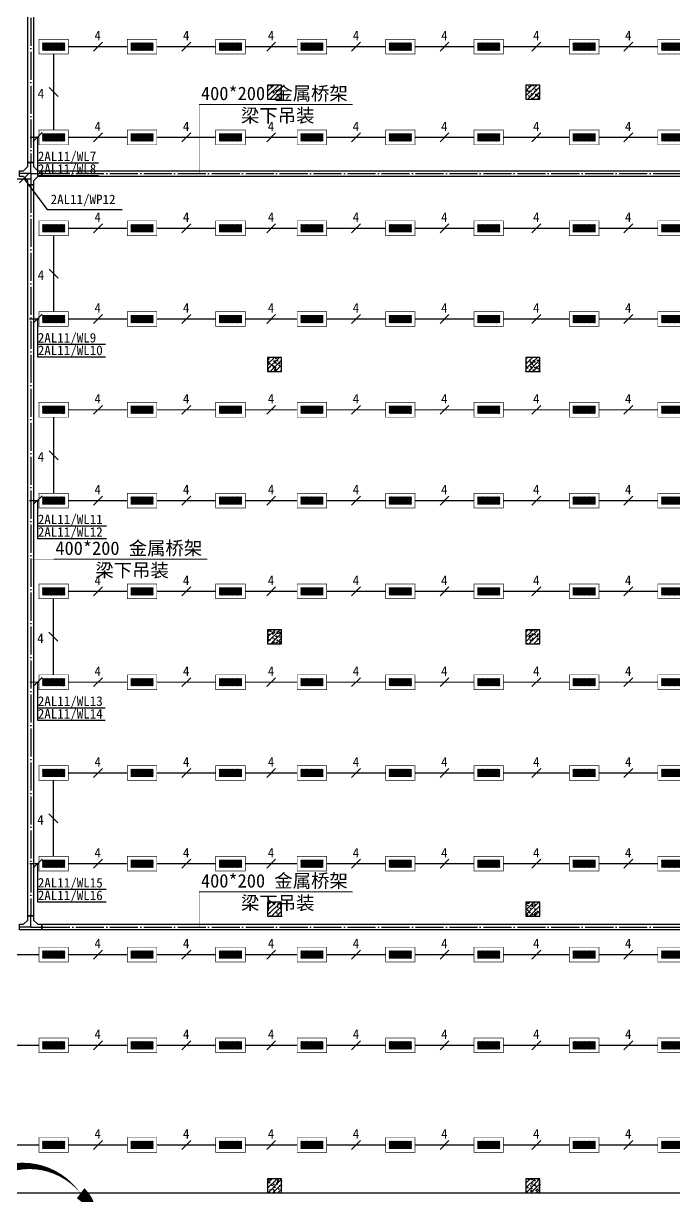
# Model space of a CAD drawing. Header units: millimetres. Extents: x -633009578 to 5705885, y -633235091 to 2571734.
# Drawn here: x 2806670 to 2829833, y 1923800 to 1965543 of the extents above; entities that cross this region are included whole.
import ezdxf

# ---------------------------------------------------------------- set-up
doc = ezdxf.new("R2010")
doc.units = ezdxf.units.MM
doc.header["$LTSCALE"] = 1000
doc.header["$MEASUREMENT"] = 0
doc.linetypes.add('DOTE', pattern=[2.4200000000000004, 2, -0.2, 0.02, -0.2])
doc.layers.get('0').update_dxf_attribs({"color": 9})
for name, color, linetype in [('3T_WOOD', 21, 'Continuous'), ('A-COLUM(柱)', 255, 'Continuous'), ('A-FLOR(看线)', 8, 'Continuous'), ('DIM_MODI', 6, 'Continuous'), ('电-强电平面-标注', 3, 'Continuous'), ('电-强电平面-线缆', 3, 'Continuous'), ('电-桥架', 4, 'Continuous'), ('设备-照明', 3, 'Continuous'), ('设备-箱柜', 3, 'Continuous')]:
    doc.layers.add(name, color=color, linetype=linetype)
doc.styles.add('ELEC-DIM', font='simhei.ttf')
doc.styles.add('IDQSTYLE', font='simhei.ttf', dxfattribs={"width": 0.707, "bigfont": 'hztxt.shx'})

# ---------------------------------------------------------------- blocks, each defined once
blk = doc.blocks.new('_FZH')
h = blk.add_hatch()
h.set_pattern_fill('钢筋混凝土', color=256, scale=0.1, style=0)
h.set_pattern_definition([(45, (0, 0), (-0.1767766952966369, 0.1767766952966369), []), (50, (0, 0), (0.7172601826007535, -0.06275213498259512), [0.07500000000000001, -0.8250000000000001]), (355, (0, 0), (-0.138751333613, 0.7521921337000119), [0.06, -0.66]), (100.4514, (0.05977168000000001, -0.00522934), (0.5785093817140216, 0.6894395420609536), [0.06374019, -0.701142112]), (46.1842, (0, 0.2), (1.067241048625645, -0.1655190143290181), [0.1125, -1.2375]), (96.6356, (0.088936745, 0.186206693), (0.9346627055487033, 0.9741178709004418), [0.095610288, -1.051713]), (351.1842, (0, 0.2), (0.9346619451336272, 0.9741186009253247), [0.09000000000000001, -0.9900000000000001]), (21, (0.1, 0.15), (0.5969070521184617, -0.4026188906653388), [0.07500000000000001, -0.8250000000000001]), (326, (0.1, 0.15), (0.2433153319215824, 0.7251500450468529), [0.06, -0.66]), (71.4514, (0.149742233, 0.116448394), (0.84022262858149, 0.3225304967099524), [0.06374019, -0.701142112]), (37.50000000000001, (0, 0), (0.01215985531729062, 0.3328938538313115), [0, -0.652, 0, -0.67, 0, -0.6625000000000001]), (7.499999999999999, (0, 0), (0.2630695374421486, 0.3944117118823603), [0, -0.382, 0, -0.637, 0, -0.2525]), (-32.5, (-0.223, 0), (0.533822436172409, -0.02255487173437976), [0, -0.25, 0, -0.78, 0, -1.035]), (-42.5, (-0.323, 0), (0.5831861693423862, 0.1001049823323177), [0, -0.325, 0, -0.518, 0, -0.735])])
h.paths.add_polyline_path([(-0.5, -0.5), (0.5, -0.5), (0.5, 0.5), (-0.5, 0.5)])
blk.add_lwpolyline([(-0.5, -0.5), (0.5, -0.5), (0.5, 0.5), (-0.5, 0.5)], close=True)
blk = doc.blocks.new('9-3-1')
at = {"layer": 'A-FLOR(看线)'}
blk.add_lwpolyline([(1122440.598288325, 1245922.080887664), (1188740.598288325, 1245922.080887664)], dxfattribs=at)
at = {"layer": 'DIM_MODI', "color": 8}
blk.add_lwpolyline([(1152824.127306806, 1244191.103132453, 0, 450, 0.5), (1152824.127306806, 1245902.492323054, 0, 450, 0.5), (1148929.296649851, 1245902.492323054, 0, 450, 0.5), (1148929.296649851, 1243652.492323054, 0, 450, 0.5)], format="xyseb", dxfattribs=at)
at = {"layer": 'A-COLUM(柱)', "xscale": 500, "yscale": 500, "zscale": 500}
for p in [(1159740.598288325, 1285122.080887664), (1168940.598288325, 1285122.080887664), (1159740.598288325, 1275422.080887664), (1168940.598288325, 1275422.080887664), (1159740.598288325, 1265722.080887664), (1168940.598288325, 1265722.080887664), (1159740.598288325, 1256022.080887664), (1168940.598288325, 1256022.080887664), (1159740.598288325, 1246172.080887664), (1168940.598288325, 1246172.080887664)]:
    blk.add_blockref('_FZH', p, dxfattribs=at)
blk = doc.blocks.new('*X353')
at = {"color": 0, "linetype": 'Continuous'}
for p, q in [((277.1059544658493, 221.9516255332986), (279.536990929048, 224.3826619964973)), ((277.1059544658493, 222.2344682457732), (279.2541482165735, 224.3826619964973)), ((277.1059544658493, 222.5173109582479), (278.9713055040988, 224.3826619964973)), ((277.1059544658493, 222.8001536707225), (278.6884627916242, 224.3826619964973)), ((277.1059544658493, 223.0829963831971), (278.4056200791496, 224.3826619964973)), ((277.1059544658493, 223.3658390956717), (278.122777366675, 224.3826619964973)), ((277.1059544658493, 223.6486818081463), (277.8399346542004, 224.3826619964973)), ((277.1059544658493, 223.9315245206209), (277.5570919417257, 224.3826619964973)), ((277.1059544658493, 224.2143672330955), (277.2742492292511, 224.3826619964973)), ((277.3198336415227, 221.8826619964973), (279.8198336415227, 224.3826619964973)), ((277.6026763539973, 221.8826619964973), (280.1026763539973, 224.3826619964973)), ((277.8855190664719, 221.8826619964973), (280.3855190664719, 224.3826619964973)), ((278.1683617789465, 221.8826619964973), (280.6683617789466, 224.3826619964973)), ((278.4512044914212, 221.8826619964973), (280.9512044914212, 224.3826619964973)), ((278.7340472038958, 221.8826619964973), (281.2340472038958, 224.3826619964973)), ((279.0168899163704, 221.8826619964973), (281.5168899163704, 224.3826619964973)), ((279.299732628845, 221.8826619964973), (281.799732628845, 224.3826619964973)), ((279.5825753413196, 221.8826619964973), (282.0825753413196, 224.3826619964973)), ((279.8654180537943, 221.8826619964973), (282.3654180537943, 224.3826619964973)), ((280.1482607662689, 221.8826619964973), (282.6482607662689, 224.3826619964973)), ((280.4311034787435, 221.8826619964973), (282.9311034787435, 224.3826619964973)), ((280.7139461912181, 221.8826619964973), (283.2139461912181, 224.3826619964973)), ((280.9967889036927, 221.8826619964973), (283.4967889036927, 224.3826619964973)), ((281.2796316161674, 221.8826619964973), (283.7796316161674, 224.3826619964973)), ((281.5624743286419, 221.8826619964973), (284.062474328642, 224.3826619964973)), ((281.8453170411166, 221.8826619964973), (284.3453170411166, 224.3826619964973)), ((282.1281597535912, 221.8826619964973), (284.6059544658494, 224.3604567087555)), ((282.4110024660658, 221.8826619964973), (284.6059544658494, 224.0776139962809)), ((282.6938451785405, 221.8826619964973), (284.6059544658494, 223.7947712838063)), ((282.976687891015, 221.8826619964973), (284.6059544658494, 223.5119285713317)), ((283.2595306034897, 221.8826619964973), (284.6059544658494, 223.229085858857)), ((283.5423733159643, 221.8826619964973), (284.6059544658494, 222.9462431463824)), ((283.8252160284389, 221.8826619964973), (284.6059544658494, 222.6634004339078)), ((284.1080587409135, 221.8826619964973), (284.6059544658494, 222.3805577214332)), ((284.3909014533882, 221.8826619964973), (284.6059544658494, 222.0977150089586))]:
    blk.add_line(p, q, dxfattribs=at)
blk = doc.blocks.new('HC000062')
at = {"color": 0, "linetype": 'Continuous', "const_width": 0.2}
for points in [[(-4.97662087547036, 2.499999999999943), (5.023379124529697, 2.499999999999943), (5.023379124529697, -2.500000000000057), (-4.97662087547036, -2.500000000000057), (-4.97662087547036, 2.499999999999943)], [(-3.72662087547036, 1.25), (-3.72662087547036, -1.250000000000057), (3.773379124529697, -1.250000000000057), (3.773379124529697, 1.25), (-3.72662087547036, 1.25)]]:
    blk.add_lwpolyline(points, dxfattribs=at)
at = {"color": 0, "linetype": 'Continuous'}
blk.add_blockref('*X353', (-280.8325753413197, -223.1326619964974), dxfattribs=at)
at = {"color": 0, "style": 'IDQSTYLE', "width": 0.7}
blk.add_attdef('PSFHATT', (7.023379124529697, -2.500000000000057), '', height=2.5, dxfattribs=at)

msp = doc.modelspace()

# ---------------------------------------------------------------- linework, layer by layer
at = {"layer": '电-强电平面-标注'}
for p, q in [((2809481.54786559, 1964875.362614858), (2809163.349814057, 1964557.164563323)), ((2812631.54786559, 1964875.362614858), (2812313.349814057, 1964557.164563323)), ((2815656.547865569, 1964875.362614861), (2815338.349814036, 1964557.164563327)), ((2818681.54786559, 1964875.362614858), (2818363.349814057, 1964557.164563323)), ((2821831.54786559, 1964875.362614858), (2821513.349814057, 1964557.164563323)), ((2825106.547865569, 1964875.362614861), (2824788.349814036, 1964557.164563327)), ((2828381.54786559, 1964875.362614858), (2828063.349814057, 1964557.164563323)), ((2807588.349814035, 1963258.695948194), (2807906.54786557, 1962940.497896661)), ((2807332.599025766, 1961653.599025767), (2807014.400974234, 1961335.400974233)), ((2809481.54786559, 1961642.029281525), (2809163.349814057, 1961323.83122999)), ((2812631.54786559, 1961642.029281525), (2812313.349814057, 1961323.83122999)), ((2815656.547865569, 1961642.029281528), (2815338.349814036, 1961323.831229993)), ((2818681.54786559, 1961642.029281525), (2818363.349814057, 1961323.83122999)), ((2821831.54786559, 1961642.029281525), (2821513.349814057, 1961323.83122999)), ((2825106.547865569, 1961642.029281528), (2824788.349814036, 1961323.831229993)), ((2828381.54786559, 1961642.029281525), (2828063.349814057, 1961323.83122999)), ((2807173.5, 1961494.5), (2807173.5, 1960127.5)), ((2807173.5, 1960577), (2809345.132911392, 1960577)), ((2806528.055677028, 1959864.900974241), (2806846.253728579, 1960183.099025759)), ((2806687.154702804, 1960024), (2807513.5, 1958922)), ((2807173.5, 1960127.5), (2809345.132911392, 1960127.5)), ((2807513.5, 1958922), (2810188.816455696, 1958922)), ((2809481.54786559, 1958408.695948191), (2809163.349814057, 1958090.497896657)), ((2812631.54786559, 1958408.695948191), (2812313.349814057, 1958090.497896657)), ((2815656.547865569, 1958408.695948195), (2815338.349814036, 1958090.49789666)), ((2818681.54786559, 1958408.695948191), (2818363.349814057, 1958090.497896657)), ((2821831.54786559, 1958408.695948191), (2821513.349814057, 1958090.497896657)), ((2825106.547865569, 1958408.695948195), (2824788.349814036, 1958090.49789666)), ((2828381.54786559, 1958408.695948191), (2828063.349814057, 1958090.497896657)), ((2807588.349814035, 1956792.029281522), (2807906.54786557, 1956473.831229989)), ((2807332.599025766, 1955192.599025767), (2807014.400974234, 1954874.400974233)), ((2807173.5, 1955033.5), (2807173.5, 1953666.5)), ((2809481.54786559, 1955175.362614858), (2809163.349814057, 1954857.164563323)), ((2812631.54786559, 1955175.362614858), (2812313.349814057, 1954857.164563323)), ((2815656.547865569, 1955175.362614861), (2815338.349814036, 1954857.164563327)), ((2818681.54786559, 1955175.362614858), (2818363.349814057, 1954857.164563323)), ((2821831.54786559, 1955175.362614858), (2821513.349814057, 1954857.164563323)), ((2825106.547865569, 1955175.362614861), (2824788.349814036, 1954857.164563327)), ((2828381.54786559, 1955175.362614858), (2828063.349814057, 1954857.164563323)), ((2807173.5, 1954116), (2809599.132911392, 1954116)), ((2807173.5, 1953666.5), (2809599.132911392, 1953666.5)), ((2809481.54786559, 1951942.029281525), (2809163.349814057, 1951623.83122999)), ((2812631.54786559, 1951942.029281525), (2812313.349814057, 1951623.83122999)), ((2815656.547865569, 1951942.029281528), (2815338.349814036, 1951623.831229993)), ((2818681.54786559, 1951942.029281525), (2818363.349814057, 1951623.83122999)), ((2821831.54786559, 1951942.029281525), (2821513.349814057, 1951623.83122999)), ((2825106.547865569, 1951942.029281528), (2824788.349814036, 1951623.831229993)), ((2828381.54786559, 1951942.029281525), (2828063.349814057, 1951623.83122999)), ((2807588.349814035, 1950325.362614866), (2807906.54786557, 1950007.164563332)), ((2807332.599025766, 1948724.099025767), (2807014.400974234, 1948405.900974233)), ((2809481.54786559, 1948708.695948191), (2809163.349814057, 1948390.497896657)), ((2812631.54786559, 1948708.695948191), (2812313.349814057, 1948390.497896657)), ((2815656.547865569, 1948708.695948195), (2815338.349814036, 1948390.49789666)), ((2818681.54786559, 1948708.695948191), (2818363.349814057, 1948390.497896657)), ((2821831.54786559, 1948708.695948191), (2821513.349814057, 1948390.497896657)), ((2825106.547865569, 1948708.695948195), (2824788.349814036, 1948390.49789666)), ((2828381.54786559, 1948708.695948191), (2828063.349814057, 1948390.497896657)), ((2807173.5, 1948565), (2807173.5, 1947198)), ((2807173.5, 1947647.5), (2809628.632911392, 1947647.5)), ((2807173.5, 1947198), (2809628.632911392, 1947198)), ((2809481.54786559, 1945475.362614858), (2809163.349814057, 1945157.164563323)), ((2812631.54786559, 1945475.362614858), (2812313.349814057, 1945157.164563323)), ((2815656.547865569, 1945475.362614861), (2815338.349814036, 1945157.164563327)), ((2818681.54786559, 1945475.362614858), (2818363.349814057, 1945157.164563323)), ((2821831.54786559, 1945475.362614858), (2821513.349814057, 1945157.164563323)), ((2825106.547865569, 1945475.362614861), (2824788.349814036, 1945157.164563327)), ((2828381.54786559, 1945475.362614858), (2828063.349814057, 1945157.164563323)), ((2807573.438945199, 1943858.695948194), (2807891.636996734, 1943540.497896661)), ((2807332.599025766, 1942251.099025767), (2807014.400974234, 1941932.900974233)), ((2807173.5, 1942092), (2807173.5, 1940725)), ((2809481.54786559, 1942242.029281525), (2809163.349814057, 1941923.83122999)), ((2812631.54786559, 1942242.029281525), (2812313.349814057, 1941923.83122999)), ((2815656.547865569, 1942242.029281528), (2815338.349814036, 1941923.831229993)), ((2818681.54786559, 1942242.029281525), (2818363.349814057, 1941923.83122999)), ((2821831.54786559, 1942242.029281525), (2821513.349814057, 1941923.83122999)), ((2825106.547865569, 1942242.029281528), (2824788.349814036, 1941923.831229993)), ((2828381.54786559, 1942242.029281525), (2828063.349814057, 1941923.83122999)), ((2807173.5, 1941174.5), (2809584.632911392, 1941174.5)), ((2807173.5, 1940725), (2809584.632911392, 1940725)), ((2809481.54786559, 1939008.695948191), (2809163.349814057, 1938690.497896657)), ((2812631.54786559, 1939008.695948191), (2812313.349814057, 1938690.497896657)), ((2815656.547865569, 1939008.695948195), (2815338.349814036, 1938690.49789666)), ((2818681.54786559, 1939008.695948191), (2818363.349814057, 1938690.497896657)), ((2821831.54786559, 1939008.695948191), (2821513.349814057, 1938690.497896657)), ((2825106.547865569, 1939008.695948195), (2824788.349814036, 1938690.49789666)), ((2828381.54786559, 1939008.695948191), (2828063.349814057, 1938690.497896657)), ((2807573.438945199, 1937392.029281522), (2807891.636996734, 1937073.831229989)), ((2807332.599025766, 1935783.599025767), (2807014.400974234, 1935465.400974233)), ((2809481.54786559, 1935775.362614858), (2809163.349814057, 1935457.164563323)), ((2812631.54786559, 1935775.362614858), (2812313.349814057, 1935457.164563323)), ((2815656.547865569, 1935775.362614861), (2815338.349814036, 1935457.164563327)), ((2818681.54786559, 1935775.362614858), (2818363.349814057, 1935457.164563323)), ((2821831.54786559, 1935775.362614858), (2821513.349814057, 1935457.164563323)), ((2825106.547865569, 1935775.362614861), (2824788.349814036, 1935457.164563327)), ((2828381.54786559, 1935775.362614858), (2828063.349814057, 1935457.164563323)), ((2807173.5, 1935624.5), (2807173.5, 1934257.5)), ((2807173.5, 1934707), (2809615.132911392, 1934707)), ((2807173.5, 1934257.5), (2809615.132911392, 1934257.5)), ((2809481.54786559, 1932542.029281525), (2809163.349814057, 1932223.83122999)), ((2812631.54786559, 1932542.029281525), (2812313.349814057, 1932223.83122999)), ((2815656.547865569, 1932542.029281528), (2815338.349814036, 1932223.831229993)), ((2818681.54786559, 1932542.029281525), (2818363.349814057, 1932223.83122999)), ((2821831.54786559, 1932542.029281525), (2821513.349814057, 1932223.83122999)), ((2825106.547865569, 1932542.029281528), (2824788.349814036, 1932223.831229993)), ((2828381.54786559, 1932542.029281525), (2828063.349814057, 1932223.83122999)), ((2809481.54786559, 1929308.695948191), (2809163.349814057, 1928990.497896657)), ((2812631.54786559, 1929308.695948191), (2812313.349814057, 1928990.497896657)), ((2815656.547865569, 1929308.695948195), (2815338.349814036, 1928990.49789666)), ((2818681.54786559, 1929308.695948191), (2818363.349814057, 1928990.497896657)), ((2821831.54786559, 1929308.695948191), (2821513.349814057, 1928990.497896657)), ((2825106.547865569, 1929308.695948195), (2824788.349814036, 1928990.49789666)), ((2828381.54786559, 1929308.695948191), (2828063.349814057, 1928990.497896657)), ((2809481.54786559, 1925763.599025774), (2809163.349814057, 1925445.400974239)), ((2812631.54786559, 1925763.599025774), (2812313.349814057, 1925445.400974239)), ((2815656.547865569, 1925763.599025777), (2815338.349814036, 1925445.400974242)), ((2818681.54786559, 1925763.599025774), (2818363.349814057, 1925445.400974239)), ((2821831.54786559, 1925763.599025774), (2821513.349814057, 1925445.400974239)), ((2825106.547865569, 1925763.599025777), (2824788.349814036, 1925445.400974242)), ((2828381.54786559, 1925763.599025774), (2828063.349814057, 1925445.400974239))]:
    msp.add_line(p, q, dxfattribs=at)
at = {"layer": '电-强电平面-线缆', "color": 1, "linetype": 'Continuous', "const_width": 45}
for points in [[(2807747.448839803, 1961745.430255771), (2807747.448839803, 1964453.763589084)], [(2808272.448839824, 1964716.263589091), (2810372.448839824, 1964716.263589091)], [(2811422.448839824, 1964716.263589091), (2813522.448839824, 1964716.263589091)], [(2814572.448839803, 1964716.263589094), (2816422.448839803, 1964716.263589094)], [(2817472.448839824, 1964716.263589091), (2819572.448839824, 1964716.263589091)], [(2820622.448839824, 1964716.263589091), (2822722.448839824, 1964716.263589091)], [(2823772.448839803, 1964716.263589094), (2826122.448839803, 1964716.263589094)], [(2827172.448839824, 1964716.263589091), (2829272.448839824, 1964716.263589091)], [(2806900, 1961482.930255771), (2807222.448839803, 1961482.930255771)], [(2808272.448839824, 1961482.930255757), (2810372.448839824, 1961482.930255757)], [(2811422.448839824, 1961482.930255757), (2813522.448839824, 1961482.930255757)], [(2814572.448839803, 1961482.930255761), (2816422.448839803, 1961482.930255761)], [(2817472.448839824, 1961482.930255757), (2819572.448839824, 1961482.930255757)], [(2820622.448839824, 1961482.930255757), (2822722.448839824, 1961482.930255757)], [(2823772.448839803, 1961482.930255761), (2826122.448839803, 1961482.930255761)], [(2827172.448839824, 1961482.930255757), (2829272.448839824, 1961482.930255757)], [(2806406.5, 1960006.44075136), (2806949.5, 1960006.44075136)], [(2808272.448839824, 1958249.596922424), (2810372.448839824, 1958249.596922424)], [(2811422.448839824, 1958249.596922424), (2813522.448839824, 1958249.596922424)], [(2814572.448839803, 1958249.596922427), (2816422.448839803, 1958249.596922427)], [(2817472.448839824, 1958249.596922424), (2819572.448839824, 1958249.596922424)], [(2820622.448839824, 1958249.596922424), (2822722.448839824, 1958249.596922424)], [(2823772.448839803, 1958249.596922427), (2826122.448839803, 1958249.596922427)], [(2827172.448839824, 1958249.596922424), (2829272.448839824, 1958249.596922424)], [(2807747.448839803, 1955278.763589084), (2807747.448839803, 1957987.096922427)], [(2806880, 1955016.263589084), (2807222.448839803, 1955016.263589084)], [(2808272.448839824, 1955016.263589091), (2810372.448839824, 1955016.263589091)], [(2811422.448839824, 1955016.263589091), (2813522.448839824, 1955016.263589091)], [(2814572.448839803, 1955016.263589094), (2816422.448839803, 1955016.263589094)], [(2817472.448839824, 1955016.263589091), (2819572.448839824, 1955016.263589091)], [(2820622.448839824, 1955016.263589091), (2822722.448839824, 1955016.263589091)], [(2823772.448839803, 1955016.263589094), (2826122.448839803, 1955016.263589094)], [(2827172.448839824, 1955016.263589091), (2829272.448839824, 1955016.263589091)], [(2807747.448839803, 1948812.096922427), (2807747.448839803, 1951520.430255771)], [(2808272.448839824, 1951782.930255757), (2810372.448839824, 1951782.930255757)], [(2811422.448839824, 1951782.930255757), (2813522.448839824, 1951782.930255757)], [(2814572.448839803, 1951782.930255761), (2816422.448839803, 1951782.930255761)], [(2817472.448839824, 1951782.930255757), (2819572.448839824, 1951782.930255757)], [(2820622.448839824, 1951782.930255757), (2822722.448839824, 1951782.930255757)], [(2823772.448839803, 1951782.930255761), (2826122.448839803, 1951782.930255761)], [(2827172.448839824, 1951782.930255757), (2829272.448839824, 1951782.930255757)], [(2806885.5, 1948549.596922427), (2807222.448839803, 1948549.596922427)], [(2808272.448839824, 1948549.596922424), (2810372.448839824, 1948549.596922424)], [(2811422.448839824, 1948549.596922424), (2813522.448839824, 1948549.596922424)], [(2814572.448839803, 1948549.596922427), (2816422.448839803, 1948549.596922427)], [(2817472.448839824, 1948549.596922424), (2819572.448839824, 1948549.596922424)], [(2820622.448839824, 1948549.596922424), (2822722.448839824, 1948549.596922424)], [(2823772.448839803, 1948549.596922427), (2826122.448839803, 1948549.596922427)], [(2827172.448839824, 1948549.596922424), (2829272.448839824, 1948549.596922424)], [(2808272.448839824, 1945316.263589091), (2810372.448839824, 1945316.263589091)], [(2811422.448839824, 1945316.263589091), (2813522.448839824, 1945316.263589091)], [(2814572.448839803, 1945316.263589094), (2816422.448839803, 1945316.263589094)], [(2817472.448839824, 1945316.263589091), (2819572.448839824, 1945316.263589091)], [(2820622.448839824, 1945316.263589091), (2822722.448839824, 1945316.263589091)], [(2823772.448839803, 1945316.263589094), (2826122.448839803, 1945316.263589094)], [(2827172.448839824, 1945316.263589091), (2829272.448839824, 1945316.263589091)], [(2807732.537970967, 1942345.430255771), (2807732.537970967, 1945053.763589084)], [(2806895, 1942082.930255771), (2807222.448839803, 1942082.930255771)], [(2808272.448839824, 1942082.930255757), (2810372.448839824, 1942082.930255757)], [(2811422.448839824, 1942082.930255757), (2813522.448839824, 1942082.930255757)], [(2814572.448839803, 1942082.930255761), (2816422.448839803, 1942082.930255761)], [(2817472.448839824, 1942082.930255757), (2819572.448839824, 1942082.930255757)], [(2820622.448839824, 1942082.930255757), (2822722.448839824, 1942082.930255757)], [(2823772.448839803, 1942082.930255761), (2826122.448839803, 1942082.930255761)], [(2827172.448839824, 1942082.930255757), (2829272.448839824, 1942082.930255757)], [(2807732.537970967, 1935878.763589084), (2807732.537970967, 1938587.096922427)], [(2808272.448839824, 1938849.596922424), (2810372.448839824, 1938849.596922424)], [(2811422.448839824, 1938849.596922424), (2813522.448839824, 1938849.596922424)], [(2814572.448839803, 1938849.596922427), (2816422.448839803, 1938849.596922427)], [(2817472.448839824, 1938849.596922424), (2819572.448839824, 1938849.596922424)], [(2820622.448839824, 1938849.596922424), (2822722.448839824, 1938849.596922424)], [(2823772.448839803, 1938849.596922427), (2826122.448839803, 1938849.596922427)], [(2827172.448839824, 1938849.596922424), (2829272.448839824, 1938849.596922424)], [(2806889, 1935616.263589084), (2807222.448839803, 1935616.263589084)], [(2808272.448839824, 1935616.263589091), (2810372.448839824, 1935616.263589091)], [(2811422.448839824, 1935616.263589091), (2813522.448839824, 1935616.263589091)], [(2814572.448839803, 1935616.263589094), (2816422.448839803, 1935616.263589094)], [(2817472.448839824, 1935616.263589091), (2819572.448839824, 1935616.263589091)], [(2820622.448839824, 1935616.263589091), (2822722.448839824, 1935616.263589091)], [(2823772.448839803, 1935616.263589094), (2826122.448839803, 1935616.263589094)], [(2827172.448839824, 1935616.263589091), (2829272.448839824, 1935616.263589091)], [(2805372.448839803, 1932382.930255771), (2807222.448839803, 1932382.930255771)], [(2808272.448839824, 1932382.930255757), (2810372.448839824, 1932382.930255757)], [(2811422.448839824, 1932382.930255757), (2813522.448839824, 1932382.930255757)], [(2814572.448839803, 1932382.930255761), (2816422.448839803, 1932382.930255761)], [(2817472.448839824, 1932382.930255757), (2819572.448839824, 1932382.930255757)], [(2820622.448839824, 1932382.930255757), (2822722.448839824, 1932382.930255757)], [(2823772.448839803, 1932382.930255761), (2826122.448839803, 1932382.930255761)], [(2827172.448839824, 1932382.930255757), (2829272.448839824, 1932382.930255757)], [(2805372.448839803, 1929149.596922427), (2807222.448839803, 1929149.596922427)], [(2808272.448839824, 1929149.596922424), (2810372.448839824, 1929149.596922424)], [(2811422.448839824, 1929149.596922424), (2813522.448839824, 1929149.596922424)], [(2814572.448839803, 1929149.596922427), (2816422.448839803, 1929149.596922427)], [(2817472.448839824, 1929149.596922424), (2819572.448839824, 1929149.596922424)], [(2820622.448839824, 1929149.596922424), (2822722.448839824, 1929149.596922424)], [(2823772.448839803, 1929149.596922427), (2826122.448839803, 1929149.596922427)], [(2827172.448839824, 1929149.596922424), (2829272.448839824, 1929149.596922424)], [(2805372.448839803, 1925604.5), (2807222.448839803, 1925604.5)], [(2808272.448839824, 1925604.500000007), (2810372.448839824, 1925604.500000007)], [(2811422.448839824, 1925604.500000007), (2813522.448839824, 1925604.500000007)], [(2814572.448839803, 1925604.50000001), (2816422.448839803, 1925604.50000001)], [(2817472.448839824, 1925604.500000007), (2819572.448839824, 1925604.500000007)], [(2820622.448839824, 1925604.500000007), (2822722.448839824, 1925604.500000007)], [(2823772.448839803, 1925604.50000001), (2826122.448839803, 1925604.50000001)], [(2827172.448839824, 1925604.500000007), (2829272.448839824, 1925604.500000007)]]:
    msp.add_lwpolyline(points, dxfattribs=at)
at = {"layer": '电-桥架', "color": 5, "linetype": 'DOTE', "ltscale": 0.5}
for p, q in [((2806928.000000608, 1981476.5), (2806928.00003235, 1960593.5)), ((2806928.000032958, 1960193.5), (2806928.00003235, 1960593.5)), ((2806928.000032958, 1960193.5), (2806528.000032958, 1960193.5)), ((2806928.000032958, 1960193.5), (2806928.000033566, 1959793.5)), ((2806928.000032958, 1960193.5), (2807328.000032958, 1960193.5)), ((2807328.000032958, 1960193.5), (2846175.45448604, 1960193.5)), ((2806928.000033566, 1959793.5), (2806928.000073134, 1933762.499999927)), ((2806928.000073742, 1933362.499999927), (2806928.000073134, 1933762.499999927)), ((2806928.000073742, 1933362.499999927), (2806528.000073742, 1933362.499999927)), ((2806928.000073742, 1933362.499999927), (2807328.000073742, 1933362.499999927)), ((2807328.000073742, 1933362.499999927), (2846175.454526824, 1933362.499999927))]:
    msp.add_line(p, q, dxfattribs=at)
at = {"layer": '电-桥架', "ltscale": 0.5}
for points in [[(2806828.00003235, 1960593.499999847), (2806828.000000608, 1981476.499999847), (2807028.000000608, 1981476.500000152), (2807028.00003235, 1960593.500000152)], [(2807328.000032959, 1960093.5), (2807178.000032959, 1960093.5), (2807028.000033338, 1959943.500000152), (2807028.000033566, 1959793.500000152), (2806828.000033566, 1959793.499999847), (2806828.000033338, 1959943.499999847), (2806678.000032959, 1960093.5), (2806528.000032959, 1960093.5), (2806528.000032958, 1960293.5), (2806678.000032958, 1960293.5), (2806828.000032578, 1960443.499999847), (2806828.00003235, 1960593.499999847), (2807028.00003235, 1960593.500000152), (2807028.000032578, 1960443.500000152), (2807178.000032958, 1960293.5), (2807328.000032958, 1960293.5)], [(2846175.454486041, 1960093.5), (2807328.000032959, 1960093.5), (2807328.000032958, 1960293.5), (2846175.45448604, 1960293.5)], [(2806828.000073134, 1933762.499999774), (2806828.000033566, 1959793.499999847), (2807028.000033566, 1959793.500000152), (2807028.000073134, 1933762.500000079)], [(2806528.000073742, 1933462.499999927), (2806678.000073742, 1933462.499999927), (2806828.000073362, 1933612.499999775), (2806828.000073134, 1933762.499999775), (2807028.000073134, 1933762.50000008), (2807028.000073362, 1933612.50000008), (2807178.000073742, 1933462.499999927), (2807328.000073742, 1933462.499999927), (2807328.000073743, 1933262.499999927), (2806528.000073743, 1933262.499999927)], [(2846175.454526825, 1933262.499999927), (2807328.000073743, 1933262.499999927), (2807328.000073742, 1933462.499999927), (2846175.454526824, 1933462.499999927)]]:
    msp.add_lwpolyline(points, close=True, dxfattribs=at)
at = {"layer": '设备-箱柜', "color": 6}
for points in [[(2812931.41199122, 1960204.813366646, 12, 12, 0), (2812931.41199122, 1962656.578631597, 12, 12, 0), (2812931.41199122, 1962656.578631597, 36, 36, 0), (2818403.35574356, 1962656.578631597, 36, 36, 0)], [(2806976.700002362, 1946459.812023836, 12, 12, 0), (2807744.184925182, 1946459.812023836, 12, 12, 0), (2807744.184925182, 1946459.812023836, 36, 36, 0), (2813216.128677522, 1946459.812023836, 36, 36, 0)], [(2812931.41199122, 1933372.313366647, 12, 12, 0), (2812931.41199122, 1934613.578631597, 12, 12, 0), (2812931.41199122, 1934613.578631597, 36, 36, 0), (2818403.35574356, 1934613.578631597, 36, 36, 0)]]:
    msp.add_lwpolyline(points, format="xyseb", dxfattribs=at)

# ---------------------------------------------------------------- block references
at = {"layer": '3T_WOOD'}
msp.add_blockref('9-3-1', (1655879.395743424, 677977.51603476), dxfattribs=at)
at = {"layer": '设备-照明', "xscale": 105, "yscale": 105, "zscale": 105}
for p in [(2807744.994031727, 1964716.263589084), (2810894.994031727, 1964716.263589084), (2814044.994031727, 1964716.263589084), (2816944.994031727, 1964716.263589084), (2820094.994031727, 1964716.263589084), (2823244.994031727, 1964716.263589084), (2826644.994031727, 1964716.263589084), (2829794.994031727, 1964716.263589084), (2807744.994031727, 1961482.930255771), (2810894.994031727, 1961482.930255771), (2814044.994031727, 1961482.930255771), (2816944.994031727, 1961482.930255771), (2820094.994031727, 1961482.930255771), (2823244.994031727, 1961482.930255771), (2826644.994031727, 1961482.930255771), (2829794.994031727, 1961482.930255771), (2807744.994031727, 1958249.596922427), (2810894.994031727, 1958249.596922427), (2814044.994031727, 1958249.596922427), (2816944.994031727, 1958249.596922427), (2820094.994031727, 1958249.596922427), (2823244.994031727, 1958249.596922427), (2826644.994031727, 1958249.596922427), (2829794.994031727, 1958249.596922427), (2807744.994031727, 1955016.263589084), (2810894.994031727, 1955016.263589084), (2814044.994031727, 1955016.263589084), (2816944.994031727, 1955016.263589084), (2820094.994031727, 1955016.263589084), (2823244.994031727, 1955016.263589084), (2826644.994031727, 1955016.263589084), (2829794.994031727, 1955016.263589084), (2807744.994031727, 1951782.930255771), (2810894.994031727, 1951782.930255771), (2814044.994031727, 1951782.930255771), (2816944.994031727, 1951782.930255771), (2820094.994031727, 1951782.930255771), (2823244.994031727, 1951782.930255771), (2826644.994031727, 1951782.930255771), (2829794.994031727, 1951782.930255771), (2807744.994031727, 1948549.596922427), (2810894.994031727, 1948549.596922427), (2814044.994031727, 1948549.596922427), (2816944.994031727, 1948549.596922427), (2820094.994031727, 1948549.596922427), (2823244.994031727, 1948549.596922427), (2826644.994031727, 1948549.596922427), (2829794.994031727, 1948549.596922427), (2807744.994031727, 1945316.263589084), (2810894.994031727, 1945316.263589084), (2814044.994031727, 1945316.263589084), (2816944.994031727, 1945316.263589084), (2820094.994031727, 1945316.263589084), (2823244.994031727, 1945316.263589084), (2826644.994031727, 1945316.263589084), (2829794.994031727, 1945316.263589084), (2807744.994031727, 1942082.930255771), (2810894.994031727, 1942082.930255771), (2814044.994031727, 1942082.930255771), (2816944.994031727, 1942082.930255771), (2820094.994031727, 1942082.930255771), (2823244.994031727, 1942082.930255771), (2826644.994031727, 1942082.930255771), (2829794.994031727, 1942082.930255771), (2807744.994031727, 1938849.596922427), (2810894.994031727, 1938849.596922427), (2814044.994031727, 1938849.596922427), (2816944.994031727, 1938849.596922427), (2820094.994031727, 1938849.596922427), (2823244.994031727, 1938849.596922427), (2826644.994031727, 1938849.596922427), (2829794.994031727, 1938849.596922427), (2807744.994031727, 1935616.263589084), (2810894.994031727, 1935616.263589084), (2814044.994031727, 1935616.263589084), (2816944.994031727, 1935616.263589084), (2820094.994031727, 1935616.263589084), (2823244.994031727, 1935616.263589084), (2826644.994031727, 1935616.263589084), (2829794.994031727, 1935616.263589084), (2807744.994031727, 1932382.930255771), (2810894.994031727, 1932382.930255771), (2814044.994031727, 1932382.930255771), (2816944.994031727, 1932382.930255771), (2820094.994031727, 1932382.930255771), (2823244.994031727, 1932382.930255771), (2826644.994031727, 1932382.930255771), (2829794.994031727, 1932382.930255771), (2807744.994031727, 1929149.596922427), (2810894.994031727, 1929149.596922427), (2814044.994031727, 1929149.596922427), (2816944.994031727, 1929149.596922427), (2820094.994031727, 1929149.596922427), (2823244.994031727, 1929149.596922427), (2826644.994031727, 1929149.596922427), (2829794.994031727, 1929149.596922427), (2807744.994031727, 1925604.5), (2810894.994031727, 1925604.5), (2814044.994031727, 1925604.5), (2816944.994031727, 1925604.5), (2820094.994031727, 1925604.5), (2823244.994031727, 1925604.5), (2826644.994031727, 1925604.5), (2829794.994031727, 1925604.5)]:
    msp.add_blockref('HC000062', p, dxfattribs=at)

# ---------------------------------------------------------------- texts
at = {"layer": '电-强电平面-标注', "style": 'ELEC-DIM'}
for s, p in [('4', (2809200.92985248, 1964941.263589091)), ('4', (2812350.92985248, 1964941.263589091)), ('4', (2815375.929852459, 1964941.263589094)), ('4', (2818400.92985248, 1964941.263589091)), ('4', (2821550.92985248, 1964941.263589091)), ('4', (2824825.929852459, 1964941.263589094)), ('4', (2828100.92985248, 1964941.263589091)), ('4', (2807175.929852461, 1962874.596922425)), ('4', (2809200.92985248, 1961707.930255757)), ('4', (2812350.92985248, 1961707.930255757)), ('4', (2815375.929852459, 1961707.930255761)), ('4', (2818400.92985248, 1961707.930255757)), ('4', (2821550.92985248, 1961707.930255757)), ('4', (2824825.929852459, 1961707.930255761)), ('4', (2828100.92985248, 1961707.930255757)), ('2AL11/WL7', (2807182.999999999, 1960641)), ('2AL11/WL8', (2807182.999999999, 1960191.5)), ('2AL11/WP12', (2807638.816455695, 1959108.075949367)), ('4', (2809200.92985248, 1958474.596922424)), ('4', (2812350.92985248, 1958474.596922424)), ('4', (2815375.929852459, 1958474.596922427)), ('4', (2818400.92985248, 1958474.596922424)), ('4', (2821550.92985248, 1958474.596922424)), ('4', (2824825.929852459, 1958474.596922427)), ('4', (2828100.92985248, 1958474.596922424)), ('4', (2807175.929852461, 1956407.930255753)), ('4', (2809200.92985248, 1955241.263589091)), ('4', (2812350.92985248, 1955241.263589091)), ('4', (2815375.929852459, 1955241.263589094)), ('4', (2818400.92985248, 1955241.263589091)), ('4', (2821550.92985248, 1955241.263589091)), ('4', (2824825.929852459, 1955241.263589094)), ('4', (2828100.92985248, 1955241.263589091)), ('2AL11/WL9', (2807182.999999999, 1954180)), ('2AL11/WL10', (2807182.999999999, 1953730.5)), ('4', (2809200.92985248, 1952007.930255757)), ('4', (2812350.92985248, 1952007.930255757)), ('4', (2815375.929852459, 1952007.930255761)), ('4', (2818400.92985248, 1952007.930255757)), ('4', (2821550.92985248, 1952007.930255757)), ('4', (2824825.929852459, 1952007.930255761)), ('4', (2828100.92985248, 1952007.930255757)), ('4', (2807175.929852461, 1949941.263589097)), ('4', (2809200.92985248, 1948774.596922424)), ('4', (2812350.92985248, 1948774.596922424)), ('4', (2815375.929852459, 1948774.596922427)), ('4', (2818400.92985248, 1948774.596922424)), ('4', (2821550.92985248, 1948774.596922424)), ('4', (2824825.929852459, 1948774.596922427)), ('4', (2828100.92985248, 1948774.596922424)), ('2AL11/WL11', (2807182.999999999, 1947711.5)), ('2AL11/WL12', (2807182.999999999, 1947262)), ('4', (2809200.92985248, 1945541.263589091)), ('4', (2812350.92985248, 1945541.263589091)), ('4', (2815375.929852459, 1945541.263589094)), ('4', (2818400.92985248, 1945541.263589091)), ('4', (2821550.92985248, 1945541.263589091)), ('4', (2824825.929852459, 1945541.263589094)), ('4', (2828100.92985248, 1945541.263589091)), ('4', (2807161.018983625, 1943474.596922425)), ('4', (2809200.92985248, 1942307.930255757)), ('4', (2812350.92985248, 1942307.930255757)), ('4', (2815375.929852459, 1942307.930255761)), ('4', (2818400.92985248, 1942307.930255757)), ('4', (2821550.92985248, 1942307.930255757)), ('4', (2824825.929852459, 1942307.930255761)), ('4', (2828100.92985248, 1942307.930255757)), ('2AL11/WL13', (2807182.999999999, 1941238.5)), ('2AL11/WL14', (2807182.999999999, 1940789)), ('4', (2809200.92985248, 1939074.596922424)), ('4', (2812350.92985248, 1939074.596922424)), ('4', (2815375.929852459, 1939074.596922427)), ('4', (2818400.92985248, 1939074.596922424)), ('4', (2821550.92985248, 1939074.596922424)), ('4', (2824825.929852459, 1939074.596922427)), ('4', (2828100.92985248, 1939074.596922424)), ('4', (2807161.018983625, 1937007.930255753)), ('4', (2809200.92985248, 1935841.263589091)), ('4', (2812350.92985248, 1935841.263589091)), ('4', (2815375.929852459, 1935841.263589094)), ('4', (2818400.92985248, 1935841.263589091)), ('4', (2821550.92985248, 1935841.263589091)), ('4', (2824825.929852459, 1935841.263589094)), ('4', (2828100.92985248, 1935841.263589091)), ('2AL11/WL15', (2807182.999999999, 1934771)), ('2AL11/WL16', (2807182.999999999, 1934321.5)), ('4', (2809200.92985248, 1932607.930255757)), ('4', (2812350.92985248, 1932607.930255757)), ('4', (2815375.929852459, 1932607.930255761)), ('4', (2818400.92985248, 1932607.930255757)), ('4', (2821550.92985248, 1932607.930255757)), ('4', (2824825.929852459, 1932607.930255761)), ('4', (2828100.92985248, 1932607.930255757)), ('4', (2809200.92985248, 1929374.596922424)), ('4', (2812350.92985248, 1929374.596922424)), ('4', (2815375.929852459, 1929374.596922427)), ('4', (2818400.92985248, 1929374.596922424)), ('4', (2821550.92985248, 1929374.596922424)), ('4', (2824825.929852459, 1929374.596922427)), ('4', (2828100.92985248, 1929374.596922424)), ('4', (2809200.92985248, 1925829.500000007)), ('4', (2812350.92985248, 1925829.500000007)), ('4', (2815375.929852459, 1925829.50000001)), ('4', (2818400.92985248, 1925829.500000007)), ('4', (2821550.92985248, 1925829.500000007)), ('4', (2824825.929852459, 1925829.50000001)), ('4', (2828100.92985248, 1925829.500000007))]:
    msp.add_text(s, height=339.8734177215189, dxfattribs=at).set_placement(p)
at = {"layer": '设备-箱柜', "color": 6, "style": 'ELEC-DIM'}
for s, p in [('400*200 金属桥架', (2812995.241792066, 1962812.341755507)), ('梁下吊装', (2814419.706434513, 1962024.879206211)), ('400*200 金属桥架', (2807808.014726029, 1946615.575147746)), ('梁下吊装', (2809232.479368475, 1945828.11259845)), ('400*200 金属桥架', (2812995.241792066, 1934769.341755507)), ('梁下吊装', (2814419.706434513, 1933981.879206211))]:
    msp.add_text(s, height=480, dxfattribs=at).set_placement(p)

doc.saveas('drawing.dxf')
